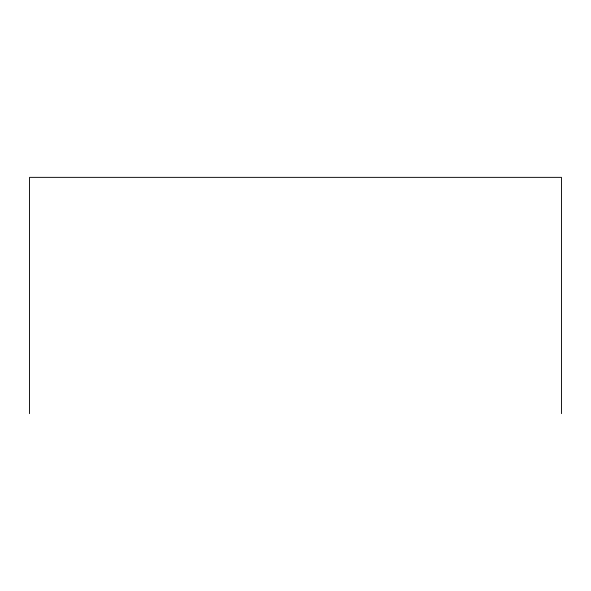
<?xml version="1.0" encoding="UTF-8"?>
<svg xmlns="http://www.w3.org/2000/svg" width="591" height="591" viewBox="0 0 591 591"><rect width="100%" height="100%" fill="white"/><g stroke="black" fill="none" stroke-linecap="round" stroke-linejoin="round"><path stroke-width="0.89" d="M561.45 413.641L561.45 177.359L29.55 177.359L29.55 413.641"/></g></svg>
